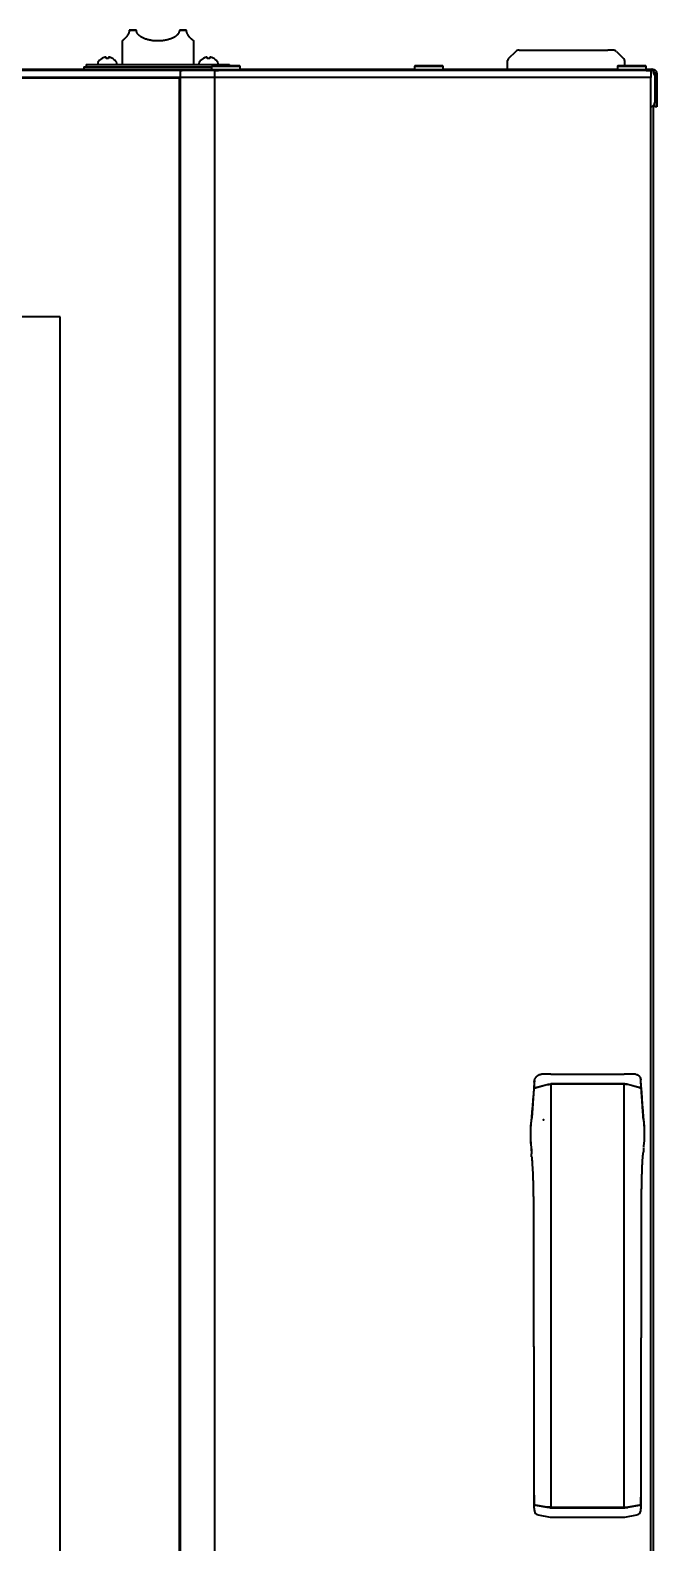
# Model space of a CAD drawing. Extents: x 53 to 4124, y 6244 to 10190.
# Drawn here: x 2703 to 2966, y 8405 to 9039 of the extents above; entities that cross this region are included whole.
import ezdxf

# ---------------------------------------------------------------- set-up
doc = ezdxf.new("R2010")
doc.units = 0
doc.header["$LTSCALE"] = 5
doc.layers.add('1', color=7, linetype='CONTINUOUS', true_color=0xffffff)

msp = doc.modelspace()

# ---------------------------------------------------------------- linework, layer by layer
at = {"layer": '1', "color": 7, "linetype": 'Continuous', "lineweight": 35}
for p, q in [((2746.05, 9039.23), (2744.78, 9039.23)), ((2744.78, 9039.23), (2746.05, 9039.23)), ((2747.78, 9039.23), (2747.78, 9039.23)), ((2747.78, 9039.23), (2747.78, 9039.23)), ((2765.78, 9039.23), (2765.78, 9039.23)), ((2765.78, 9039.23), (2765.78, 9039.23)), ((2768.78, 9039.23), (2767.5, 9039.23)), ((2767.5, 9039.23), (2768.78, 9039.23)), ((2741.78, 9034.73), (2741.78, 9024.9)), ((2771.78, 9024.9), (2771.78, 9034.73)), ((2906.69, 9030.32), (2903.57, 9027.19)), ((2908.1, 9030.9), (2910.28, 9030.9)), ((2910.28, 9030.9), (2945.28, 9030.9)), ((2947.45, 9030.9), (2945.28, 9030.9)), ((2948.86, 9030.32), (2951.98, 9027.19)), ((2399.28, 9022.9), (2779.27, 9022.9)), ((2725.78, 9023.9), (2725.78, 9022.9)), ((2725.78, 9023.9), (2779.28, 9023.9)), ((2726.78, 9024.9), (2726.78, 9023.9)), ((2726.78, 9024.9), (2786.78, 9024.9)), ((2731.56, 9025.5), (2731.56, 9025.3)), ((2733.26, 9027.35), (2733.26, 9027.38)), ((2737.86, 9027.38), (2737.86, 9027.35)), ((2739.56, 9025.3), (2739.56, 9025.5)), ((2773.99, 9025.5), (2773.99, 9025.3)), ((2775.69, 9027.35), (2775.69, 9027.38)), ((2779.53, 9024.4), (2779.28, 9024.15)), ((2779.28, 9024.15), (2779.28, 9022.65)), ((2779.28, 9024.15), (2791.28, 9024.15)), ((2779.53, 9024.4), (2791.03, 9024.4)), ((2780.29, 9027.38), (2780.29, 9027.35)), ((2781.99, 9025.3), (2781.99, 9025.5)), ((2786.78, 9024.4), (2786.78, 9024.9)), ((2791.28, 9024.15), (2791.03, 9024.4)), ((2791.27, 9022.9), (2864.27, 9022.9)), ((2791.28, 9022.65), (2791.28, 9024.15)), ((2864.53, 9024.4), (2864.28, 9024.15)), ((2864.28, 9024.15), (2876.28, 9024.15)), ((2864.28, 9024.15), (2864.28, 9022.65)), ((2864.53, 9024.4), (2876.03, 9024.4)), ((2876.28, 9024.15), (2876.03, 9024.4)), ((2876.27, 9022.9), (2949.27, 9022.9)), ((2876.28, 9022.65), (2876.28, 9024.15)), ((2903.28, 9022.9), (2903.28, 9026.49)), ((2949.53, 9024.4), (2949.28, 9024.15)), ((2949.28, 9024.15), (2961.28, 9024.15)), ((2949.28, 9024.15), (2949.28, 9022.65)), ((2949.53, 9024.4), (2961.03, 9024.4)), ((2952.28, 9026.49), (2952.28, 9024.4)), ((2961.28, 9024.15), (2961.03, 9024.4)), ((2961.27, 9022.9), (2963.73, 9022.9)), ((2961.28, 9022.65), (2961.28, 9024.15)), ((2963.73, 9022.9), (2963.98, 9022.9)), ((2963.75, 9022.9), (2963.73, 9022.9)), ((2766.23, 9022.4), (2412.32, 9022.4)), ((2766.23, 9019.4), (2412.32, 9019.4)), ((2765.78, 9019.15), (2412.78, 9019.15)), ((2757.41, 9019.4), (2757.41, 9019.15)), ((2762.88, 9019.4), (2762.88, 9019.15)), ((2763.88, 9019.15), (2763.88, 9019.4)), ((2764.88, 9019.4), (2764.88, 9019.15)), ((2765.28, 9019.15), (2765.28, 9019.4)), ((2765.78, 8055.9), (2765.78, 9019.15)), ((2766.28, 9017.4), (2765.78, 9017.4)), ((2766.23, 9022.4), (2766.93, 9022.4)), ((2766.23, 9019.4), (2766.23, 9022.4)), ((2766.93, 9019.4), (2766.23, 9019.4)), ((2766.28, 8055.9), (2766.28, 9019.4)), ((2780.69, 9022.4), (2766.93, 9022.4)), ((2780.69, 9019.4), (2766.93, 9019.4)), ((2779.28, 9022.65), (2779.53, 9022.4)), ((2791.28, 9022.65), (2779.28, 9022.65)), ((2780.69, 9022.4), (2782.1, 9022.4)), ((2780.69, 9019.4), (2780.69, 9022.4)), ((2782.1, 9019.4), (2780.69, 9019.4)), ((2780.69, 8055.9), (2780.69, 9019.4)), ((2961.28, 9022.4), (2782.1, 9022.4)), ((2961.28, 9019.4), (2782.1, 9019.4)), ((2791.03, 9022.4), (2791.28, 9022.65)), ((2864.28, 9022.65), (2864.53, 9022.4)), ((2876.28, 9022.65), (2864.28, 9022.65)), ((2876.03, 9022.4), (2876.28, 9022.65)), ((2949.28, 9022.65), (2949.53, 9022.4)), ((2961.28, 9022.65), (2949.28, 9022.65)), ((2961.03, 9022.4), (2961.28, 9022.65)), ((2961.28, 9022.4), (2963.28, 9022.4)), ((2963.28, 9019.4), (2961.28, 9019.4)), ((2963.28, 9022.4), (2963.28, 9019.4)), ((2963.28, 8055.9), (2963.28, 9019.4)), ((2964.97, 9020.37), (2964.63, 9021.1)), ((2964.97, 9020.37), (2964.97, 9009.1)), ((2964.98, 9021.1), (2964.98, 9020.37)), ((2964.98, 9020.37), (2964.98, 9009.1)), ((2965.78, 9021.1), (2965.78, 9020.37)), ((2965.78, 9020.37), (2965.78, 9009.1)), ((2964.28, 9007.57), (2964.28, 8012.25)), ((2964.98, 9007.1), (2964.98, 9009.1)), ((2964.98, 9009.1), (2965.78, 9009.1)), ((2965.78, 9007.1), (2964.98, 9007.1)), ((2965.78, 9009.1), (2965.78, 9007.1)), ((2715.78, 8919.15), (2462.78, 8919.15)), ((2715.78, 8206.1), (2715.78, 8919.15)), ((2921.44, 8601.62), (2917.43, 8601.55)), ((2921.47, 8601.62), (2921.44, 8601.62)), ((2921.47, 8601.62), (2952.08, 8601.62)), ((2952.11, 8601.62), (2952.08, 8601.62)), ((2956.93, 8601.54), (2952.11, 8601.62)), ((2914.43, 8595.55), (2914.46, 8595.77)), ((2914.43, 8595.45), (2914.46, 8595.67)), ((2915.04, 8595.96), (2919.94, 8597.31)), ((2915.04, 8595.86), (2919.94, 8597.21)), ((2919.94, 8597.21), (2919.94, 8597.31)), ((2952.2, 8597.5), (2921.35, 8597.5)), ((2921.35, 8597.4), (2921.35, 8597.5)), ((2952.2, 8597.4), (2921.35, 8597.4)), ((2921.35, 8597.4), (2921.35, 8419.9)), ((2952.2, 8597.4), (2952.2, 8597.5)), ((2952.2, 8419.9), (2952.2, 8597.4)), ((2958.51, 8595.96), (2953.61, 8597.31)), ((2958.51, 8595.86), (2953.61, 8597.21)), ((2959.12, 8595.55), (2959.09, 8595.77)), ((2959.12, 8595.45), (2959.09, 8595.67)), ((2959.19, 8591.51), (2959.2, 8591.51)), ((2912.87, 8578.4), (2912.87, 8574.4)), ((2912.87, 8578.4), (2912.87, 8578.4)), ((2960.68, 8578.45), (2960.68, 8578.45)), ((2960.68, 8575.19), (2960.68, 8578.45)), ((2914.35, 8425.01), (2914.36, 8425.01)), ((2914.46, 8420.97), (2914.44, 8421.08)), ((2914.46, 8420.87), (2914.44, 8420.98)), ((2919.94, 8420), (2915.04, 8420.85)), ((2919.94, 8419.9), (2915.04, 8420.75)), ((2958.51, 8420.85), (2953.61, 8420)), ((2958.51, 8420.75), (2953.61, 8419.9)), ((2959.11, 8421.08), (2959.09, 8420.97)), ((2959.11, 8420.98), (2959.09, 8420.87)), ((2959.19, 8425.01), (2959.2, 8425.01)), ((2914.28, 8420.3), (2914.48, 8418.77)), ((2914.29, 8420.04), (2914.5, 8418.51)), ((2916.11, 8416.81), (2921.1, 8415.86)), ((2921.35, 8420), (2919.94, 8420)), ((2921.35, 8419.9), (2919.94, 8419.9)), ((2920.92, 8419.9), (2921.3, 8419.83)), ((2921.3, 8419.83), (2921.3, 8419.9)), ((2921.35, 8420), (2952.2, 8420)), ((2921.35, 8419.9), (2952.2, 8419.9)), ((2921.47, 8419.9), (2921.47, 8419.82)), ((2921.47, 8419.82), (2923.91, 8419.82)), ((2921.47, 8415.83), (2952.08, 8415.83)), ((2923.85, 8419.73), (2949.7, 8419.73)), ((2949.64, 8419.82), (2952.08, 8419.82)), ((2952.08, 8419.82), (2952.08, 8419.9)), ((2952.2, 8420), (2953.61, 8420)), ((2952.2, 8419.9), (2953.61, 8419.9)), ((2952.25, 8419.9), (2952.25, 8419.83)), ((2952.25, 8419.83), (2952.63, 8419.9)), ((2952.45, 8415.86), (2957.44, 8416.81)), ((2959.05, 8418.51), (2959.26, 8420.03)), ((2959.07, 8418.77), (2959.27, 8420.3))]:
    msp.add_line(p, q, dxfattribs=at)
for centre, radius, start, end in [((2908.1, 9028.9), 2, 90, 135), ((2947.45, 9028.9), 2, 45, 90), ((2731.96, 9025.5), 0.4, 149.69882, 180), ((2731.96, 9025.3), 0.4, 180, 270), ((2735.76, 9023.28), 4.8, 121.58373, 149.69882), ((2735.56, 9023.6), 3.78, 90.00345, 97.60407), ((2735.56, 9023.6), 3.78, 82.39595, 89.99653), ((2735.36, 9023.28), 4.8, 30.30118, 58.41865), ((2739.16, 9025.3), 0.4, 270, 0), ((2739.16, 9025.5), 0.4, 0, 30.30118), ((2774.39, 9025.5), 0.4, 149.69882, 180), ((2774.39, 9025.3), 0.4, 180, 270), ((2778.19, 9023.28), 4.8, 121.58373, 149.69882), ((2777.99, 9023.6), 3.78, 90.00345, 97.60407), ((2777.99, 9023.6), 3.78, 82.39595, 89.99653), ((2777.79, 9023.28), 4.8, 30.30118, 58.41865), ((2781.59, 9025.3), 0.4, 270, 0), ((2781.59, 9025.5), 0.4, 0, 30.30118), ((2904.28, 9026.49), 1, 135, 180), ((2951.28, 9026.49), 1, 0, 45), ((2762.88, 9017.4), 2, 59.99906, 90), ((2962.97, 9009.1), 2, 278.685, 0), ((2916.48, 8418.77), 2, 187.6724, 259.2776), ((2921.47, 8417.83), 2, 259.2776, 270), ((2952.08, 8417.83), 2, 270, 280.7224), ((2957.07, 8418.77), 2, 280.7224, 352.3276)]:
    msp.add_arc(centre, radius, start, end, dxfattribs=at)
for centre, major_axis, ratio, start_param, end_param in [((2756.78, 9039.23), (-15, 0), 0.000037, 0.643501, 0.927295), ((2756.78, 9039.23), (-15, 0), 0.000037, 5.35589, 5.639684), ((2756.78, 9039.23), (14, 0), 0.000037, 2.269019, 2.44337), ((2756.78, 9039.23), (14, 0), 0.000037, 3.839815, 4.014167), ((2756.78, 9039.23), (-15, 0), 0.000037, 2.214297, 2.498092), ((2756.78, 9039.23), (-15, 0), 0.000037, 3.785094, 4.068888), ((2756.78, 9039.23), (14, 0), 0.000037, 5.410611, 5.584963), ((2756.78, 9039.23), (14, 0), 0.000037, 0.698222, 0.872574), ((2914.45, 8425.05), (0, -4), 0.021815, 4.712389, 6.161012), ((2914.45, 8424.95), (0, -4), 0.021815, 4.712389, 6.161012), ((2959.1, 8425.05), (0, 4), 0.021815, 3.263766, 4.712389), ((2959.1, 8424.95), (0, 4), 0.021815, 3.263766, 4.712389), ((2916.48, 8418.77), (-1.98, -0.27), 0.981303, 6.146756, 6.283186), ((2921.47, 8419.87), (0.25, 0), 0.19438, 3.940081, 4.712389), ((2926.78, 8419.51), (3, 0), 0.341222, 2.83571, 2.924198), ((2946.78, 8419.51), (-3, 0), 0.341222, 3.358987, 3.447476), ((2952.08, 8419.87), (0.25, 0), 0.19438, 4.712389, 5.484697), ((2957.07, 8418.77), (1.98, -0.27), 0.981303, 6.283185, 6.419614)]:
    msp.add_ellipse(centre, major_axis=major_axis, ratio=ratio, start_param=start_param, end_param=end_param, dxfattribs=at)
for points, degree, knots in [([(2744.78, 9039.23), (2744.78, 9039.17), (2744.77, 9039.11), (2744.77, 9038.99), (2744.76, 9038.93), (2744.74, 9038.75), (2744.72, 9038.64), (2744.67, 9038.41), (2744.64, 9038.31), (2744.57, 9038.1), (2744.53, 9038), (2744.47, 9037.86), (2744.45, 9037.81), (2744.4, 9037.72), (2744.38, 9037.67), (2744.31, 9037.54), (2744.27, 9037.46), (2744.17, 9037.29), (2744.12, 9037.22), (2744.02, 9037.07), (2743.97, 9036.99), (2743.9, 9036.89), (2743.87, 9036.86), (2743.82, 9036.79), (2743.8, 9036.76), (2743.72, 9036.66), (2743.67, 9036.6), (2743.53, 9036.41), (2743.43, 9036.3), (2743.24, 9036.09), (2743.15, 9036), (2742.97, 9035.81), (2742.89, 9035.73), (2742.76, 9035.61), (2742.72, 9035.57), (2742.65, 9035.5), (2742.61, 9035.46), (2742.5, 9035.36), (2742.43, 9035.3), (2742.24, 9035.12), (2742.13, 9035.03), (2742, 9034.92), (2741.96, 9034.88), (2741.91, 9034.84), (2741.89, 9034.82), (2741.87, 9034.8), (2741.86, 9034.79), (2741.85, 9034.79), (2741.82, 9034.77), (2741.8, 9034.75), (2741.78, 9034.73), (2741.78, 9034.73), (2741.78, 9034.73)], 3, [0, 0, 0, 0, 0.015631, 0.015631, 0.031262, 0.031262, 0.062524, 0.062524, 0.093785, 0.093785, 0.125047, 0.125047, 0.140678, 0.140678, 0.156309, 0.156309, 0.187571, 0.187571, 0.218832, 0.218832, 0.250094, 0.250094, 0.265725, 0.265725, 0.281356, 0.281356, 0.312618, 0.312618, 0.375141, 0.375141, 0.437665, 0.437665, 0.500188, 0.500188, 0.53145, 0.53145, 0.562712, 0.562712, 0.625235, 0.625235, 0.750283, 0.750283, 0.812806, 0.812806, 0.844068, 0.859699, 0.859699, 0.87533, 0.87533, 0.937853, 0.937853, 1, 1, 1, 1]), ([(2765.78, 9039.23), (2765.78, 9039.17), (2765.77, 9039.11), (2765.76, 9038.99), (2765.76, 9038.93), (2765.73, 9038.75), (2765.7, 9038.64), (2765.63, 9038.41), (2765.59, 9038.31), (2765.49, 9038.1), (2765.44, 9038), (2765.36, 9037.88), (2765.35, 9037.86), (2765.32, 9037.81), (2765.3, 9037.79), (2765.26, 9037.72), (2765.22, 9037.67), (2765.12, 9037.54), (2765.05, 9037.45), (2764.91, 9037.29), (2764.83, 9037.22), (2764.67, 9037.07), (2764.59, 9036.99), (2764.47, 9036.89), (2764.43, 9036.85), (2764.34, 9036.79), (2764.3, 9036.75), (2764.17, 9036.66), (2764.08, 9036.59), (2763.9, 9036.47), (2763.81, 9036.42), (2763.62, 9036.3), (2763.53, 9036.25), (2763.05, 9035.99), (2762.65, 9035.81), (2762.13, 9035.61), (2762.03, 9035.57), (2761.81, 9035.5), (2761.49, 9035.39), (2761.16, 9035.3), (2760.5, 9035.12), (2760.05, 9035.03), (2759.47, 9034.93), (2759.3, 9034.91), (2759.13, 9034.88), (2759.01, 9034.87), (2758.95, 9034.86), (2758.66, 9034.82), (2758.42, 9034.8), (2757.72, 9034.74), (2757.25, 9034.73), (2756.3, 9034.73), (2755.83, 9034.75), (2755.24, 9034.79), (2755.12, 9034.8), (2754.89, 9034.83), (2754.53, 9034.87), (2754.19, 9034.91), (2753.5, 9035.03), (2753.05, 9035.12), (2752.39, 9035.29), (2752.18, 9035.36), (2751.85, 9035.46), (2751.75, 9035.49), (2751.53, 9035.57), (2751.43, 9035.61), (2751.11, 9035.73), (2750.91, 9035.81), (2750.51, 9035.99), (2750.31, 9036.09), (2749.93, 9036.3), (2749.75, 9036.41), (2749.48, 9036.59), (2749.39, 9036.66), (2749.21, 9036.79), (2749.13, 9036.85), (2748.96, 9036.99), (2748.88, 9037.07), (2748.72, 9037.22), (2748.65, 9037.29), (2748.54, 9037.42), (2748.5, 9037.46), (2748.43, 9037.54), (2748.4, 9037.59), (2748.3, 9037.72), (2748.23, 9037.81), (2748.12, 9038), (2748.06, 9038.1), (2748, 9038.23), (2747.99, 9038.25), (2747.97, 9038.31), (2747.96, 9038.33), (2747.92, 9038.41), (2747.91, 9038.47), (2747.85, 9038.64), (2747.82, 9038.75), (2747.8, 9038.9), (2747.8, 9038.93), (2747.79, 9038.99), (2747.79, 9039.02), (2747.78, 9039.11), (2747.78, 9039.17), (2747.78, 9039.23)], 3, [0, 0, 0, 0, 0.007812, 0.007812, 0.015625, 0.015625, 0.03125, 0.03125, 0.046875, 0.046875, 0.0625, 0.0625, 0.066406, 0.066406, 0.070313, 0.070313, 0.078125, 0.078125, 0.09375, 0.09375, 0.109375, 0.109375, 0.125, 0.125, 0.132813, 0.132813, 0.140625, 0.140625, 0.15625, 0.15625, 0.171875, 0.171875, 0.1875, 0.1875, 0.25, 0.25, 0.265625, 0.265625, 0.28125, 0.3125, 0.3125, 0.375, 0.375, 0.390625, 0.398438, 0.398438, 0.40625, 0.40625, 0.4375, 0.4375, 0.5, 0.5, 0.5625, 0.5625, 0.578125, 0.578125, 0.59375, 0.625, 0.625, 0.6875, 0.6875, 0.71875, 0.71875, 0.734375, 0.734375, 0.75, 0.75, 0.78125, 0.78125, 0.8125, 0.8125, 0.84375, 0.84375, 0.859375, 0.859375, 0.875, 0.875, 0.890625, 0.890625, 0.90625, 0.90625, 0.914062, 0.914062, 0.921875, 0.921875, 0.9375, 0.9375, 0.953125, 0.953125, 0.957031, 0.957031, 0.960937, 0.960937, 0.96875, 0.96875, 0.984375, 0.984375, 0.988281, 0.988281, 0.992187, 0.992187, 1, 1, 1, 1]), ([(2771.78, 9034.73), (2771.78, 9034.73), (2771.78, 9034.73), (2771.78, 9034.73), (2771.77, 9034.73), (2771.75, 9034.75), (2771.73, 9034.77), (2771.66, 9034.82), (2771.6, 9034.88), (2771.49, 9034.97), (2771.45, 9035), (2771.41, 9035.04), (2771.39, 9035.06), (2771.37, 9035.07), (2771.31, 9035.13), (2771.25, 9035.18), (2771.12, 9035.3), (2771.05, 9035.36), (2770.91, 9035.5), (2770.83, 9035.57), (2770.67, 9035.73), (2770.58, 9035.81), (2770.41, 9035.99), (2770.32, 9036.09), (2770.2, 9036.22), (2770.17, 9036.25), (2770.12, 9036.3), (2770.1, 9036.33), (2770.03, 9036.42), (2769.98, 9036.47), (2769.83, 9036.66), (2769.73, 9036.79), (2769.6, 9036.96), (2769.58, 9037), (2769.53, 9037.07), (2769.5, 9037.1), (2769.43, 9037.22), (2769.38, 9037.3), (2769.29, 9037.46), (2769.24, 9037.54), (2769.15, 9037.72), (2769.11, 9037.81), (2769.06, 9037.93), (2769.04, 9037.95), (2769.02, 9038), (2769, 9038.07), (2768.97, 9038.15), (2768.92, 9038.31), (2768.88, 9038.41), (2768.85, 9038.55), (2768.85, 9038.58), (2768.83, 9038.64), (2768.83, 9038.67), (2768.81, 9038.75), (2768.81, 9038.81), (2768.78, 9038.99), (2768.78, 9039.11), (2768.78, 9039.23)], 3, [0, 0, 0, 0, 0.000718, 0.000718, 0.063173, 0.063173, 0.125628, 0.125628, 0.250539, 0.250539, 0.281766, 0.29738, 0.29738, 0.312994, 0.312994, 0.375449, 0.375449, 0.437904, 0.437904, 0.500359, 0.500359, 0.562814, 0.562814, 0.625269, 0.625269, 0.640883, 0.640883, 0.656497, 0.656497, 0.687724, 0.687724, 0.75018, 0.75018, 0.765793, 0.765793, 0.781407, 0.781407, 0.812635, 0.812635, 0.843862, 0.843862, 0.87509, 0.87509, 0.882897, 0.882897, 0.890704, 0.906317, 0.906317, 0.937545, 0.937545, 0.945352, 0.945352, 0.953159, 0.953159, 0.968772, 0.968772, 1, 1, 1, 1]), ([(2735.06, 9027.35), (2735.06, 9027.47), (2735.06, 9027.58), (2735.06, 9027.72), (2735.06, 9027.76), (2735.06, 9027.83), (2735.06, 9027.87), (2735.06, 9027.9)], 3, [0, 0, 0, 0, 0.5, 0.5, 0.75, 0.75, 1, 1, 1, 1]), ([(2737.86, 9027.35), (2737.65, 9027.47), (2737.44, 9027.58), (2737.12, 9027.72), (2737.01, 9027.76), (2736.79, 9027.83), (2736.67, 9027.87), (2736.56, 9027.9)], 3, [0, 0, 0, 0, 0.5, 0.5, 0.75, 0.75, 1, 1, 1, 1]), ([(2777.49, 9027.35), (2777.49, 9027.47), (2777.49, 9027.58), (2777.49, 9027.72), (2777.49, 9027.76), (2777.49, 9027.83), (2777.49, 9027.87), (2777.49, 9027.9)], 3, [0, 0, 0, 0, 0.5, 0.5, 0.75, 0.75, 1, 1, 1, 1]), ([(2780.29, 9027.35), (2780.09, 9027.47), (2779.88, 9027.58), (2779.56, 9027.72), (2779.45, 9027.76), (2779.22, 9027.83), (2779.11, 9027.87), (2778.99, 9027.9)], 3, [0, 0, 0, 0, 0.5, 0.5, 0.75, 0.75, 1, 1, 1, 1]), ([(2963.98, 9022.9), (2963.98, 9022.9), (2963.99, 9022.9), (2964, 9022.9), (2964.01, 9022.9), (2964.02, 9022.9), (2964.03, 9022.9), (2964.04, 9022.9), (2964.05, 9022.9), (2964.06, 9022.9), (2964.07, 9022.9), (2964.08, 9022.9), (2964.09, 9022.9), (2964.1, 9022.9), (2964.11, 9022.9), (2964.12, 9022.9), (2964.12, 9022.9)], 3, [0, 0, 0, 0, 0.073473, 0.146486, 0.219075, 0.291275, 0.363122, 0.434652, 0.505902, 0.57691, 0.647713, 0.71835, 0.788858, 0.859277, 0.929644, 1, 1, 1, 1]), ([(2964.63, 9021.1), (2964.6, 9021.21), (2964.56, 9021.33), (2964.49, 9021.54), (2964.45, 9021.65), (2964.38, 9021.86), (2964.34, 9021.96), (2964.27, 9022.15), (2964.23, 9022.24), (2964.15, 9022.4), (2964.12, 9022.48), (2964.04, 9022.61), (2964.01, 9022.67), (2963.93, 9022.77), (2963.9, 9022.81), (2963.82, 9022.87), (2963.79, 9022.89), (2963.75, 9022.9)], 3, [0, 0, 0, 0, 0.125, 0.125, 0.25, 0.25, 0.375, 0.375, 0.5, 0.5, 0.625, 0.625, 0.75, 0.75, 0.875, 0.875, 1, 1, 1, 1]), ([(2964.06, 9022.1), (2964.18, 9022.09), (2964.3, 9022.05), (2964.53, 9021.95), (2964.63, 9021.87), (2964.79, 9021.69), (2964.86, 9021.58), (2964.95, 9021.35), (2964.98, 9021.23), (2964.98, 9021.1)], 3, [0, 0, 0, 0, 0.25, 0.25, 0.5, 0.5, 0.75, 0.75, 1, 1, 1, 1]), ([(2964.12, 9022.9), (2964.24, 9022.89), (2964.35, 9022.87), (2964.56, 9022.81), (2964.67, 9022.77), (2964.87, 9022.67), (2964.96, 9022.61), (2965.14, 9022.48), (2965.22, 9022.4), (2965.38, 9022.24), (2965.44, 9022.15), (2965.56, 9021.96), (2965.61, 9021.86), (2965.69, 9021.65), (2965.72, 9021.54), (2965.76, 9021.33), (2965.78, 9021.21), (2965.78, 9021.1)], 3, [0, 0, 0, 0, 0.125, 0.125, 0.25, 0.25, 0.375, 0.375, 0.5, 0.5, 0.625, 0.625, 0.75, 0.75, 0.875, 0.875, 1, 1, 1, 1]), ([(2914.48, 8598.27), (2914.48, 8598.28), (2914.48, 8598.29), (2914.48, 8598.3), (2914.48, 8598.32), (2914.48, 8598.37), (2914.49, 8598.46), (2914.49, 8598.53), (2914.51, 8598.69), (2914.52, 8598.79), (2914.55, 8598.92), (2914.56, 8598.95), (2914.57, 8599), (2914.59, 8599.08), (2914.61, 8599.15), (2914.65, 8599.3), (2914.69, 8599.4), (2914.75, 8599.55), (2914.77, 8599.6), (2914.81, 8599.69), (2914.84, 8599.74), (2914.91, 8599.88), (2914.96, 8599.97), (2915.07, 8600.15), (2915.19, 8600.32), (2915.32, 8600.47), (2915.42, 8600.59), (2915.46, 8600.63), (2915.51, 8600.68), (2915.53, 8600.7), (2915.57, 8600.73), (2915.66, 8600.82), (2915.83, 8600.97), (2916, 8601.08), (2916.17, 8601.19), (2916.25, 8601.23), (2916.39, 8601.3), (2916.43, 8601.32), (2916.5, 8601.35), (2916.52, 8601.36), (2916.57, 8601.38), (2916.59, 8601.39), (2916.71, 8601.43), (2916.8, 8601.46), (2916.99, 8601.5), (2917.08, 8601.52), (2917.22, 8601.54), (2917.27, 8601.55), (2917.34, 8601.55), (2917.38, 8601.55), (2917.42, 8601.55), (2917.44, 8601.55), (2917.45, 8601.55), (2917.46, 8601.55), (2917.47, 8601.55)], 3, [0, 0, 0, 0, 0.003906, 0.003906, 0.007813, 0.015625, 0.03125, 0.0625, 0.0625, 0.125, 0.125, 0.140625, 0.140625, 0.15625, 0.1875, 0.1875, 0.25, 0.25, 0.28125, 0.28125, 0.3125, 0.3125, 0.375, 0.375, 0.4375, 0.5, 0.5, 0.53125, 0.53125, 0.546875, 0.546875, 0.5625, 0.625, 0.6875, 0.6875, 0.75, 0.75, 0.78125, 0.78125, 0.796875, 0.796875, 0.8125, 0.8125, 0.875, 0.875, 0.9375, 0.9375, 0.96875, 0.96875, 0.984375, 0.992188, 0.996094, 0.996094, 1, 1, 1, 1]), ([(2956.86, 8601.54), (2956.86, 8601.54), (2956.86, 8601.54), (2956.87, 8601.54), (2956.88, 8601.54), (2956.89, 8601.54), (2956.92, 8601.54), (2956.99, 8601.54), (2957.04, 8601.53), (2957.14, 8601.52), (2957.28, 8601.5), (2957.42, 8601.46), (2957.53, 8601.42), (2957.56, 8601.41), (2957.63, 8601.38), (2957.66, 8601.37), (2957.73, 8601.34), (2957.76, 8601.32), (2957.82, 8601.29), (2957.86, 8601.27), (2957.95, 8601.21), (2958.07, 8601.13), (2958.19, 8601.04), (2958.27, 8600.97), (2958.3, 8600.95), (2958.35, 8600.89), (2958.38, 8600.87), (2958.46, 8600.79), (2958.55, 8600.68), (2958.64, 8600.56), (2958.72, 8600.44), (2958.76, 8600.37), (2958.8, 8600.29), (2958.81, 8600.28), (2958.83, 8600.24), (2958.85, 8600.19), (2958.88, 8600.14), (2958.92, 8600.04), (2958.95, 8599.97), (2958.98, 8599.87), (2958.99, 8599.83), (2959.01, 8599.76), (2959.02, 8599.73), (2959.04, 8599.62), (2959.05, 8599.55), (2959.06, 8599.44), (2959.07, 8599.39), (2959.07, 8599.33), (2959.07, 8599.3), (2959.07, 8599.28), (2959.07, 8599.28), (2959.07, 8599.27), (2959.07, 8599.27), (2959.07, 8599.27)], 3, [0, 0, 0, 0, 0.001953, 0.001953, 0.003906, 0.007812, 0.015625, 0.03125, 0.0625, 0.0625, 0.125, 0.1875, 0.1875, 0.21875, 0.21875, 0.25, 0.25, 0.28125, 0.28125, 0.3125, 0.3125, 0.375, 0.4375, 0.4375, 0.46875, 0.46875, 0.5, 0.5, 0.5625, 0.625, 0.625, 0.6875, 0.6875, 0.703125, 0.703125, 0.71875, 0.75, 0.75, 0.8125, 0.8125, 0.84375, 0.84375, 0.875, 0.875, 0.9375, 0.9375, 0.96875, 0.984375, 0.992187, 0.996094, 0.998047, 0.998047, 1, 1, 1, 1]), ([(2914.46, 8595.77), (2914.46, 8595.8), (2914.52, 8595.84), (2914.72, 8595.9), (2914.86, 8595.93), (2915.04, 8595.96)], 3, [0, 0, 0, 0, 0.5, 0.5, 1, 1, 1, 1]), ([(2914.46, 8595.67), (2914.46, 8595.7), (2914.52, 8595.74), (2914.72, 8595.8), (2914.86, 8595.83), (2915.04, 8595.86)], 3, [0, 0, 0, 0, 0.5, 0.5, 1, 1, 1, 1]), ([(2919.94, 8597.31), (2920.12, 8597.34), (2920.35, 8597.37), (2920.83, 8597.44), (2921.09, 8597.47), (2921.35, 8597.5)], 3, [0, 0, 0, 0, 0.5, 0.5, 1, 1, 1, 1]), ([(2919.94, 8597.21), (2920.12, 8597.24), (2920.35, 8597.27), (2920.83, 8597.34), (2921.09, 8597.37), (2921.35, 8597.4)], 3, [0, 0, 0, 0, 0.5, 0.5, 1, 1, 1, 1]), ([(2953.61, 8597.31), (2953.52, 8597.32), (2953.42, 8597.34), (2953.2, 8597.37), (2953.08, 8597.39), (2952.84, 8597.42), (2952.72, 8597.44), (2952.46, 8597.47), (2952.33, 8597.49), (2952.2, 8597.5)], 3, [0, 0, 0, 0, 0.25, 0.25, 0.5, 0.5, 0.75, 0.75, 1, 1, 1, 1]), ([(2953.61, 8597.21), (2953.52, 8597.22), (2953.42, 8597.24), (2953.2, 8597.27), (2953.08, 8597.29), (2952.84, 8597.32), (2952.72, 8597.34), (2952.46, 8597.37), (2952.33, 8597.39), (2952.2, 8597.4)], 3, [0, 0, 0, 0, 0.25, 0.25, 0.5, 0.5, 0.75, 0.75, 1, 1, 1, 1]), ([(2959.09, 8595.77), (2959.09, 8595.79), (2959.07, 8595.8), (2959.02, 8595.84), (2958.98, 8595.85), (2958.88, 8595.88), (2958.82, 8595.9), (2958.68, 8595.93), (2958.6, 8595.95), (2958.51, 8595.96)], 3, [0, 0, 0, 0, 0.25, 0.25, 0.5, 0.5, 0.75, 0.75, 1, 1, 1, 1]), ([(2959.09, 8595.67), (2959.09, 8595.69), (2959.07, 8595.7), (2959.02, 8595.74), (2958.98, 8595.75), (2958.88, 8595.78), (2958.82, 8595.8), (2958.68, 8595.83), (2958.6, 8595.85), (2958.51, 8595.86)], 3, [0, 0, 0, 0, 0.25, 0.25, 0.5, 0.5, 0.75, 0.75, 1, 1, 1, 1]), ([(2913.41, 8583.27), (2913.4, 8583.26), (2913.36, 8583.07), (2913.32, 8582.87), (2913.25, 8582.52), (2913.22, 8582.34), (2913.16, 8581.99), (2913.13, 8581.81), (2913.05, 8581.27), (2912.96, 8580.56), (2912.91, 8579.84), (2912.88, 8579.3), (2912.87, 8579.03), (2912.87, 8578.71), (2912.87, 8578.56), (2912.87, 8578.48), (2912.87, 8578.44), (2912.87, 8578.42), (2912.87, 8578.41), (2912.87, 8578.4), (2912.87, 8578.4), (2912.87, 8578.4)], 3, [0, 0, 0, 0, 0.009356, 0.119428, 0.119428, 0.229499, 0.229499, 0.339571, 0.339571, 0.559714, 0.779857, 0.779857, 0.889928, 0.944964, 0.972482, 0.986241, 0.993121, 0.99656, 0.99828, 0.99828, 1, 1, 1, 1]), ([(2960.68, 8578.45), (2960.68, 8578.45), (2960.68, 8578.45), (2960.68, 8578.46), (2960.68, 8578.47), (2960.68, 8578.48), (2960.68, 8578.52), (2960.68, 8578.6), (2960.68, 8578.76), (2960.68, 8579.08), (2960.67, 8579.34), (2960.64, 8579.88), (2960.61, 8580.24), (2960.51, 8581.3), (2960.41, 8582.01), (2960.23, 8582.9), (2960.19, 8583.09), (2960.15, 8583.28)], 3, [0, 0, 0, 0, 0.001716, 0.001716, 0.003431, 0.006862, 0.013724, 0.027448, 0.054897, 0.109794, 0.219587, 0.219587, 0.439174, 0.439174, 0.878349, 0.878349, 1, 1, 1, 1]), ([(2912.87, 8574.45), (2912.87, 8574.45), (2912.87, 8574.45), (2912.87, 8574.44), (2912.87, 8574.43), (2912.87, 8574.41), (2912.87, 8574.37), (2912.87, 8574.29), (2912.87, 8574.13), (2912.87, 8573.82), (2912.88, 8573.55), (2912.91, 8573.01), (2912.94, 8572.65), (2913.04, 8571.58), (2913.17, 8570.67), (2913.36, 8569.77), (2913.41, 8569.57)], 3, [0, 0, 0, 0, 0.001705, 0.001705, 0.003409, 0.006819, 0.013637, 0.027275, 0.054549, 0.109099, 0.218198, 0.218198, 0.436395, 0.436395, 0.872791, 1, 1, 1, 1]), ([(2912.87, 8574.45), (2912.89, 8574.16), (2912.91, 8573.87), (2912.97, 8573.1), (2913.05, 8572.03), (2913.14, 8570.92), (2913.19, 8570.12), (2913.23, 8569.65), (2913.26, 8569.17), (2913.28, 8568.85), (2913.33, 8568.23)], 2, [0, 0, 0, 0.102138, 0.102138, 0.401425, 0.401425, 0.700713, 0.700713, 0.850356, 0.850356, 1, 1, 1]), ([(2960.28, 8570.89), (2960.3, 8571.02), (2960.33, 8571.15), (2960.38, 8571.47), (2960.41, 8571.65), (2960.49, 8572.21), (2960.54, 8572.58), (2960.65, 8573.7), (2960.68, 8574.44), (2960.68, 8575.19)], 3, [0, 0, 0, 0, 0.092794, 0.092794, 0.222395, 0.222395, 0.481597, 0.481597, 1, 1, 1, 1]), ([(2913.38, 8566.92), (2913.41, 8566.49), (2913.49, 8565.48), (2913.62, 8563.97), (2913.7, 8562.49), (2913.73, 8561.78)], 3, [0, 0, 0, 0, 0.325083, 0.701209, 1, 1, 1, 1]), ([(2959.77, 8563.84), (2959.82, 8564.82), (2959.91, 8566.4), (2960.04, 8567.76), (2960.1, 8568.42), (2960.13, 8568.66)], 3, [0, 0, 0, 0, 0.38031, 0.717668, 1, 1, 1, 1]), ([(2913.72, 8562.47), (2913.76, 8561.85), (2913.78, 8561.21), (2913.88, 8559.08), (2913.95, 8556.43), (2913.99, 8554.96), (2914.06, 8551.61), (2914.08, 8549.87), (2914.12, 8546.91), (2914.14, 8543.23), (2914.16, 8540.63), (2914.17, 8537.29), (2914.18, 8534.5), (2914.18, 8531.89)], 2, [0, 0, 0, 0.073409, 0.073409, 0.258727, 0.258727, 0.351386, 0.444045, 0.444045, 0.629364, 0.629364, 0.814682, 0.814682, 1, 1, 1]), ([(2959.35, 8531.98), (2959.35, 8535.06), (2959.35, 8537.5), (2959.36, 8540.93), (2959.37, 8543.73), (2959.38, 8545.58), (2959.4, 8547.22), (2959.41, 8549.16), (2959.43, 8550.96), (2959.48, 8555.1), (2959.57, 8558.4), (2959.64, 8561.43), (2959.75, 8563.77), (2959.76, 8564.15), (2959.78, 8564.51)], 2, [0, 0, 0, 0.191939, 0.191939, 0.383877, 0.383877, 0.479846, 0.479846, 0.575816, 0.575816, 0.767754, 0.767754, 0.959693, 0.959693, 1, 1, 1]), ([(2914.18, 8531.89), (2914.18, 8531.4), (2914.18, 8524.74), (2914.19, 8520.63), (2914.19, 8517.64), (2914.2, 8510.57), (2914.2, 8503.44), (2914.21, 8489.35), (2914.23, 8475.04), (2914.25, 8448.05), (2914.28, 8420.3)], 2, [0, 0, 0, 0.063639, 0.063639, 0.127278, 0.127278, 0.254556, 0.254556, 0.509112, 0.509112, 1, 1, 1]), ([(2959.27, 8420.3), (2959.29, 8448.18), (2959.31, 8475.08), (2959.32, 8486.54), (2959.33, 8497.81), (2959.33, 8507.73), (2959.34, 8511.45), (2959.34, 8515.61), (2959.34, 8521.69), (2959.34, 8523.73), (2959.34, 8525.78), (2959.35, 8527.11), (2959.35, 8528.23), (2959.35, 8530.7), (2959.35, 8531.98)], 2, [0, 0, 0, 0.490943, 0.490943, 0.694566, 0.694566, 0.81674, 0.81674, 0.90837, 0.90837, 0.945022, 0.945022, 0.967013, 0.967013, 1, 1, 1]), ([(2915.04, 8420.85), (2914.86, 8420.87), (2914.72, 8420.89), (2914.52, 8420.93), (2914.46, 8420.95), (2914.46, 8420.97)], 3, [0, 0, 0, 0, 0.5, 0.5, 1, 1, 1, 1]), ([(2915.04, 8420.75), (2914.86, 8420.77), (2914.72, 8420.79), (2914.52, 8420.83), (2914.46, 8420.85), (2914.46, 8420.87)], 3, [0, 0, 0, 0, 0.5, 0.5, 1, 1, 1, 1]), ([(2959.09, 8420.97), (2959.09, 8420.95), (2959.03, 8420.93), (2958.83, 8420.89), (2958.69, 8420.87), (2958.51, 8420.85)], 3, [0, 0, 0, 0, 0.5, 0.5, 1, 1, 1, 1]), ([(2959.09, 8420.87), (2959.09, 8420.85), (2959.03, 8420.83), (2958.83, 8420.79), (2958.69, 8420.77), (2958.51, 8420.75)], 3, [0, 0, 0, 0, 0.5, 0.5, 1, 1, 1, 1])]:
    msp.add_open_spline(points, degree=degree, knots=knots, dxfattribs=at)
for points, degree in [([(2734.56, 9027.9), (2734.5, 9027.88), (2734.4, 9027.85), (2734.23, 9027.8), (2734.07, 9027.75), (2733.92, 9027.69), (2733.77, 9027.62), (2733.61, 9027.54), (2733.44, 9027.46), (2733.32, 9027.39), (2733.26, 9027.35)], 3), ([(2735.06, 9027.9), (2735.03, 9027.9), (2734.99, 9027.91), (2734.92, 9027.91), (2734.84, 9027.91), (2734.77, 9027.91), (2734.7, 9027.91), (2734.63, 9027.91), (2734.58, 9027.9), (2734.56, 9027.9)], 3), ([(2736.56, 9027.9), (2736.53, 9027.9), (2736.48, 9027.91), (2736.41, 9027.91), (2736.33, 9027.91), (2736.26, 9027.91), (2736.2, 9027.91), (2736.13, 9027.91), (2736.08, 9027.9), (2736.06, 9027.9)], 3), ([(2736.06, 9027.9), (2736.06, 9027.88), (2736.06, 9027.85), (2736.06, 9027.8), (2736.06, 9027.75), (2736.06, 9027.69), (2736.06, 9027.62), (2736.06, 9027.54), (2736.06, 9027.46), (2736.06, 9027.39), (2736.06, 9027.35)], 3), ([(2776.99, 9027.9), (2776.94, 9027.88), (2776.83, 9027.85), (2776.67, 9027.8), (2776.51, 9027.75), (2776.35, 9027.69), (2776.2, 9027.62), (2776.05, 9027.54), (2775.88, 9027.46), (2775.76, 9027.39), (2775.69, 9027.35)], 3), ([(2777.49, 9027.9), (2777.47, 9027.9), (2777.42, 9027.91), (2777.35, 9027.91), (2777.28, 9027.91), (2777.21, 9027.91), (2777.14, 9027.91), (2777.06, 9027.91), (2777.02, 9027.9), (2776.99, 9027.9)], 3), ([(2778.99, 9027.9), (2778.97, 9027.9), (2778.92, 9027.91), (2778.84, 9027.91), (2778.77, 9027.91), (2778.7, 9027.91), (2778.63, 9027.91), (2778.56, 9027.91), (2778.52, 9027.9), (2778.49, 9027.9)], 3), ([(2778.49, 9027.9), (2778.49, 9027.88), (2778.49, 9027.85), (2778.49, 9027.8), (2778.49, 9027.75), (2778.49, 9027.69), (2778.49, 9027.62), (2778.49, 9027.54), (2778.49, 9027.46), (2778.49, 9027.39), (2778.49, 9027.35)], 3), ([(2914.48, 8598.27), (2913.94, 8591.65), (2913.41, 8585.02), (2912.87, 8578.4)], 3), ([(2914.56, 8598.97), (2913.98, 8591.12), (2913.41, 8583.27)], 2), ([(2960.15, 8583.27), (2959.58, 8591.5), (2959.02, 8599.73)], 2), ([(2960.68, 8578.45), (2960.14, 8585.39), (2959.61, 8592.33), (2959.07, 8599.27)], 3)]:
    msp.add_open_spline(points, degree=degree, dxfattribs=at)
for points, weights in [([(2913.38, 8566.94), (2913.32, 8567.59), (2913.33, 8568.23)], [0.963881716736, 0.980821620104, 1]), ([(2960.22, 8570.55), (2960.23, 8569.61), (2960.13, 8568.66)], [1, 0.976874136878, 0.95713982612])]:
    msp.add_rational_spline(points, weights, degree=2, dxfattribs=at)
msp.add_point((2918.28, 8582.4), dxfattribs=at)

doc.saveas('drawing.dxf')
